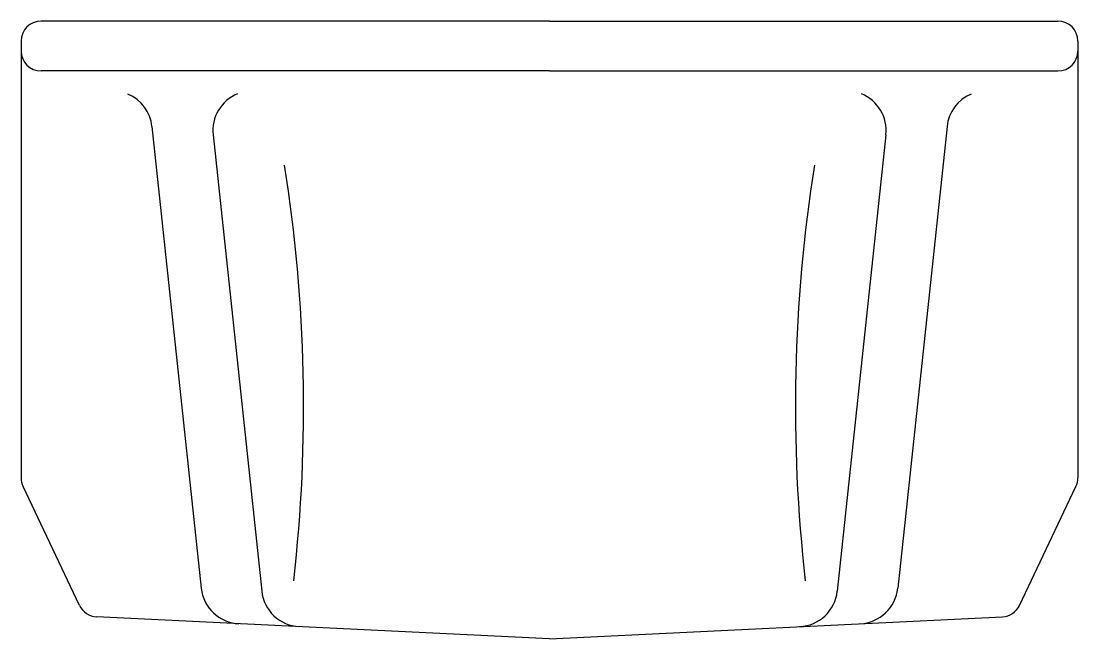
# Model space of a CAD drawing. Extents: x 236.108 to 236.638, y 106.809 to 107.119.
import ezdxf

# ---------------------------------------------------------------- set-up
doc = ezdxf.new("R2010")
doc.units = 0
doc.header["$MEASUREMENT"] = 0
doc.layers.add('01', color=1, linetype='CONTINUOUS')

msp = doc.modelspace()

# ---------------------------------------------------------------- linework, layer by layer
at = {"layer": '01'}
for p, q in [((236.3728275874402, 107.1190978681077), (236.1178275874402, 107.1190978681077)), ((236.3728275874402, 107.1190978681077), (236.6278275874402, 107.1190978681077)), ((236.1078275874402, 107.1090978681077), (236.1078275874402, 107.1040978681077)), ((236.6378275874402, 107.1090978681077), (236.6378275874402, 107.1040978681077)), ((236.1078275874402, 107.1040978681077), (236.1078275874402, 106.8898796671793)), ((236.6378275874402, 107.1040978681077), (236.6378275874402, 106.8898796671793)), ((236.3728275874402, 107.0940978681077), (236.1178275874402, 107.0940978681077)), ((236.3728275874402, 107.0940978681077), (236.6278275874402, 107.0940978681077)), ((236.1734624206738, 107.0662170142815), (236.1981462375522, 106.8345683996536)), ((236.5721927542067, 107.0662170142815), (236.5475089373283, 106.8345683996536)), ((236.2040838767071, 107.0619787219339), (236.2284740249559, 106.8330860802388)), ((236.5415712981734, 107.0619787219339), (236.5171811499245, 106.8330860802388)), ((236.1371419069957, 106.8258980075645), (236.1087944503374, 106.8855898613468)), ((236.6085132678847, 106.8258980075645), (236.6368607245431, 106.8855898613468)), ((236.3728275874402, 106.8090978681077), (236.1456868607742, 106.8201997366532)), ((236.3728275874402, 106.8090978681077), (236.5999683141062, 106.8201997366532))]:
    msp.add_line(p, q, dxfattribs=at)
for centre, radius, start, end in [((236.1178275874402, 107.1090978681077), 0.01, 90, 180), ((236.6278275874402, 107.1090978681077), 0.01, 0, 90), ((236.1178275874402, 107.1040978681077), 0.01, 180, 270), ((236.6278275874402, 107.1040978681077), 0.01, 270, 0), ((236.1535750070789, 107.0640978681077), 0.02, 6.082324002095358, 66.92311515523544), ((236.223971290302, 107.0640978681077), 0.02, 112.3365051731731, 186.0823240020954), ((236.5216838845784, 107.0640978681077), 0.02, 353.9176759979047, 67.66349482682686), ((236.5920801678015, 107.0640978681077), 0.02, 113.0768848447645, 173.9176759979046), ((235.4785226589294, 106.9257339627825), 0.7709852354250408, 353.481676240148, 9.029988927637094), ((237.2671325159511, 106.9257339627825), 0.7709852354250408, 170.9700110723629, 186.518323759852), ((236.1178275874402, 106.8898796671793), 0.01, 180, 205.4028827788323), ((236.6278275874402, 106.8898796671793), 0.01, 334.5971172211632, 0), ((236.218033651147, 106.8366875458275), 0.02, 186.0823240020954, 267.2018033798506), ((236.2483614385508, 106.8352052264127), 0.02, 186.0823240020954, 267.2018033798507), ((236.4972937363297, 106.8352052264127), 0.02, 272.7981966201493, 353.9176759979047), ((236.5276215237334, 106.8366875458275), 0.02, 272.7981966201493, 353.9176759979047), ((236.1461750440985, 106.830187813397), 0.01, 205.4028827788323, 267.2018033798506), ((236.5994801307819, 106.830187813397), 0.01, 272.7981966201493, 334.5971172211632)]:
    msp.add_arc(centre, radius, start, end, dxfattribs=at)

doc.saveas('drawing.dxf')
